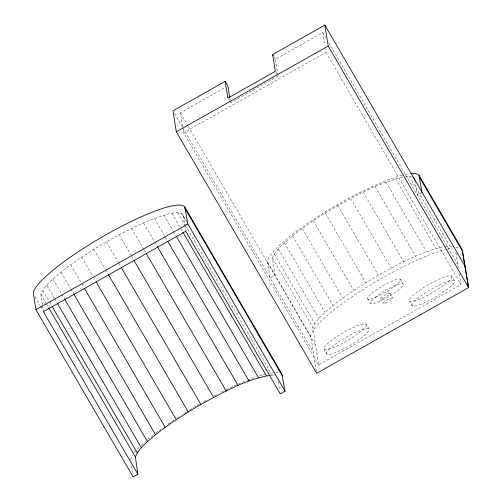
<?xml version="1.0" encoding="UTF-8"?>
<svg xmlns="http://www.w3.org/2000/svg" width="502" height="502" viewBox="0 0 502 502"><rect width="100%" height="100%" fill="white"/><g stroke="black" fill="none" stroke-linecap="round" stroke-linejoin="round"><path stroke-width="0.38" stroke-dasharray="2.51 1.88" d="M366.435 324.543L366.397 325.484A24.585 4.468 -30.2 0 1 345.884 341.511A24.585 4.468 -30.2 0 1 324.066 349.373L323.759 348.626A24.585 4.468 -30.2 0 1 344.378 332.086A24.585 4.468 -30.2 0 1 366.435 324.543L369.133 329.186L369.096 330.128A24.585 4.468 -30.2 0 1 348.589 346.154A24.585 4.468 -30.2 0 1 326.764 354.023L324.066 349.373M451.869 276.326L451.838 277.267A24.585 4.468 -30.2 0 1 431.325 293.293A24.585 4.468 -30.2 0 1 409.506 301.156L409.199 300.409A24.585 4.468 -30.2 0 1 429.812 283.868A24.585 4.468 -30.2 0 1 451.869 276.326L454.574 280.969L454.536 281.911A24.585 4.468 -30.2 0 1 434.023 297.943A24.585 4.468 -30.2 0 1 412.205 305.806L409.506 301.156M42.413 304.896L40.919 294.373C44.728 284.872 53.658 278.779 61.031 272.172C75.306 260.896 90.63 251.013 106.342 241.87C121.867 233.047 137.812 224.883 154.478 218.426C163.175 215.822 172.406 211.097 181.655 213.425L186.399 221.005M402.127 175.254A87.411 15.882 -30.2 0 0 316.58 217.379A87.411 15.882 -30.2 0 0 267.635 262.308L270.151 278.02L274.901 275.341L272.442 258.053C276.257 248.553 285.186 242.46 292.559 235.852C302.995 227.601 314.014 220.127 325.283 213.068C349.95 198.472 375.345 183.763 403.407 176.892M459.261 273.841L460.974 284.559L318.582 364.916L312.941 327.724C316.749 318.224 325.679 312.125 333.052 305.523C343.487 297.272 354.506 289.798 365.776 282.733C390.443 268.143 415.838 253.435 443.9 246.564M182.621 126.567L180.413 112.787L225.166 87.53M277.907 75.212L275.341 59.211L322.805 32.423L325.566 37.167M278.026 75.971L230.562 102.759L229.828 98.191M318.582 364.916L183.6 132.691L325.999 52.334L325.503 49.265M422.038 192.304L417.294 194.983L415.254 182.257M405.635 176.673L409.35 176.309L411.653 176.786M445.387 246.413L449.848 245.974L453.676 246.777M270.082 375.402L272.31 375.182L274.613 375.665M409.35 176.309L449.848 245.974M328.716 42.582L457.786 264.648M325.999 52.334L460.974 284.559M395.538 178.85L436.031 248.515M386 182.107L426.499 251.778M375.101 186.568L415.593 256.233M363.184 192.084L403.683 261.749M274.186 57.222L275.341 59.211M400.458 279.332L403.156 283.975M350.641 198.478L391.133 268.15M275.717 71.993L276.872 73.982M389.872 293.293L392.57 297.937M337.871 205.55L378.364 275.215M380.46 298.809L383.158 303.459M325.283 213.068L365.776 282.733M367.502 298.646L370.206 303.29M313.286 220.786L353.778 290.457M228.636 99.446L229.79 101.435M302.254 228.466L342.753 298.132M292.559 235.852L333.052 305.523M284.502 242.717L324.995 312.382M278.34 248.829L318.833 318.494M274.28 253.999L314.773 323.664M272.442 258.053L312.941 327.724M267.635 262.308L310.832 336.616L316.586 372.54M180.413 112.787L187.892 125.651M188.288 126.328L315.394 345.012M174.539 113.527L182.408 127.062M182.803 127.74L313.348 352.335M181.655 213.425L186.38 221.551M177.827 212.622L184.912 224.814M185.307 225.492L272.31 375.182M171.879 213.212L182.508 231.497M164.01 215.163L173.064 230.744M173.46 231.422L175.825 235.488M154.478 218.426L167.072 240.1M143.572 222.888L156.957 245.917M131.662 228.404L143.867 249.4M144.256 250.078L145.436 252.111M119.112 234.798L131.317 255.794M131.712 256.472L133.683 259.86M106.342 241.87L118.152 262.188M118.547 262.866L120.913 266.926M93.755 249.381L105.175 269.028M105.564 269.706L107.93 273.766M81.757 257.106L92.776 276.069M93.171 276.746L95.537 280.813M70.732 264.786L81.362 283.072M81.751 283.749L83.721 287.138M61.031 272.172L70.481 288.43M70.876 289.108L73.236 293.168M52.974 279.037L64.388 298.677M46.811 285.149L54.291 298.019M54.687 298.696L57.052 302.756M42.752 290.319L49.052 301.156M49.447 301.834L51.806 305.894M40.919 294.373L46.033 303.183M46.429 303.861L48.399 307.243M34.983 296.688L40.097 305.486M40.493 306.164L43.247 310.901M412.205 305.806L411.897 305.059A24.585 4.468 -30.2 0 1 432.511 288.512A24.585 4.468 -30.2 0 1 454.574 280.969M326.764 354.023L326.457 353.27A24.585 4.468 -30.2 0 1 347.077 336.729A24.585 4.468 -30.2 0 1 369.133 329.186M455.872 252.675L458.276 267.717M322.805 32.423L325.014 46.203M278.334 381.884L279.652 390.117M183.111 129.629L183.6 132.691M183.249 215.584L184.686 224.563M184.805 225.316L185.646 230.556M131.317 465.674L132.754 474.654M42.519 305.649L43.266 310.907M130.595 459.87A87.411 15.882 -30.2 0 1 132.616 455.182M134.492 452.559A87.411 15.882 -30.2 0 1 139.97 446.516M141.42 445.105A87.411 15.882 -30.2 0 1 145.787 441.12M147.582 439.57A87.411 15.882 -30.2 0 1 155.181 433.408M155.815 432.919A87.411 15.882 -30.2 0 1 162.46 427.942M168.189 423.87A87.411 15.882 -30.2 0 1 174.545 419.534M177.181 417.796A87.411 15.882 -30.2 0 1 178.511 416.924M183.738 413.573A87.411 15.882 -30.2 0 1 186.361 411.929M189.674 409.883A87.411 15.882 -30.2 0 1 199.765 403.89M203.862 401.556A87.411 15.882 -30.2 0 1 206.586 400.031M214.072 395.959A87.411 15.882 -30.2 0 1 216.111 394.879M221.52 392.087A87.411 15.882 -30.2 0 1 225.718 389.985M226.415 389.646A87.411 15.882 -30.2 0 1 246.137 380.723M247.668 380.102A87.411 15.882 -30.2 0 1 256.403 376.826M259.383 375.822A87.411 15.882 -30.2 0 1 266.399 373.795M268.037 373.406A87.411 15.882 -30.2 0 1 273.151 372.509M275.516 372.321A87.411 15.882 -30.2 0 1 279.03 372.553M310.832 336.616A87.411 15.882 -30.2 0 1 359.281 292.007A87.411 15.882 -30.2 0 1 444.647 249.751M447.464 249.03A87.411 15.882 -30.2 0 1 452.722 248.026M455.753 247.75A87.411 15.882 -30.2 0 1 459.267 247.988M405.076 174.533A87.411 15.882 -30.2 0 1 409.525 173.711M378.326 301.897A19.12 3.476 -30.2 0 0 403.395 284.559A19.12 3.476 -30.2 0 0 378.602 294.825A19.12 3.476 -30.2 0 0 378.326 301.897M375.628 297.253A19.12 3.476 -30.2 0 0 400.696 279.915A19.12 3.476 -30.2 0 0 375.898 290.181A19.12 3.476 -30.2 0 0 375.628 297.253M382.775 298.414A5.466 0.991 -30.2 0 0 389.941 293.463A5.466 0.991 -30.2 0 0 382.857 296.393A5.466 0.991 -30.2 0 0 382.775 298.414M385.48 303.057A5.466 0.991 -30.2 0 0 392.639 298.106A5.466 0.991 -30.2 0 0 385.555 301.037A5.466 0.991 -30.2 0 0 385.48 303.057"/><path stroke-width="0.75" d="M137.862 474.221L43.373 311.66L185.765 231.303L280.254 393.863L284.998 391.183L281.936 374.134L184.749 206.931A87.411 15.882 -30.2 0 0 103.261 236.298A87.411 15.882 -30.2 0 0 33.408 293.977L35.924 309.696L133.112 476.9L137.862 474.221L135.402 456.933C139.217 447.433 148.146 441.333 155.52 434.732C169.795 423.45 185.112 413.573 200.831 404.424C222.819 392.715 245.145 379.355 270.082 375.402M229.709 97.426L227.877 85.999L225.178 81.355L172.97 110.816L176.321 131.775L316.706 373.287L468.592 287.571L462.173 249.569L418.975 175.254A87.411 15.882 -30.2 0 0 410.837 173.56M225.178 81.355L227.864 98.116L275.328 71.328L272.642 54.567L324.857 25.1L465.235 266.618M176.321 131.775L328.214 46.052L324.857 25.1M35.924 309.696L187.811 223.98L184.749 206.931M413.184 177.106L414.777 179.264L415.016 180.764M418.975 175.254L419.22 176.76L462.411 251.075L468.592 287.571L328.214 46.052M272.642 54.567L273.414 55.891M184.993 208.437L282.174 375.64M187.811 223.98L284.998 391.183M182.904 232.175L266.367 375.772M176.215 236.166L258.499 377.724M167.863 241.456L248.961 380.987M157.352 246.595L238.061 385.442M146.226 253.466L226.145 390.964M134.078 260.538L213.601 397.358M121.302 267.604L200.831 404.424M108.319 274.443L188.244 411.941M96.321 282.168L176.24 419.666M84.505 288.493L165.214 427.346M73.631 293.846L155.52 434.732M64.783 299.355L147.462 441.591M57.441 303.434L141.3 447.709M52.202 306.571L137.241 452.873M48.788 307.921L135.402 456.933M419.22 176.76L422.038 192.304"/></g></svg>
